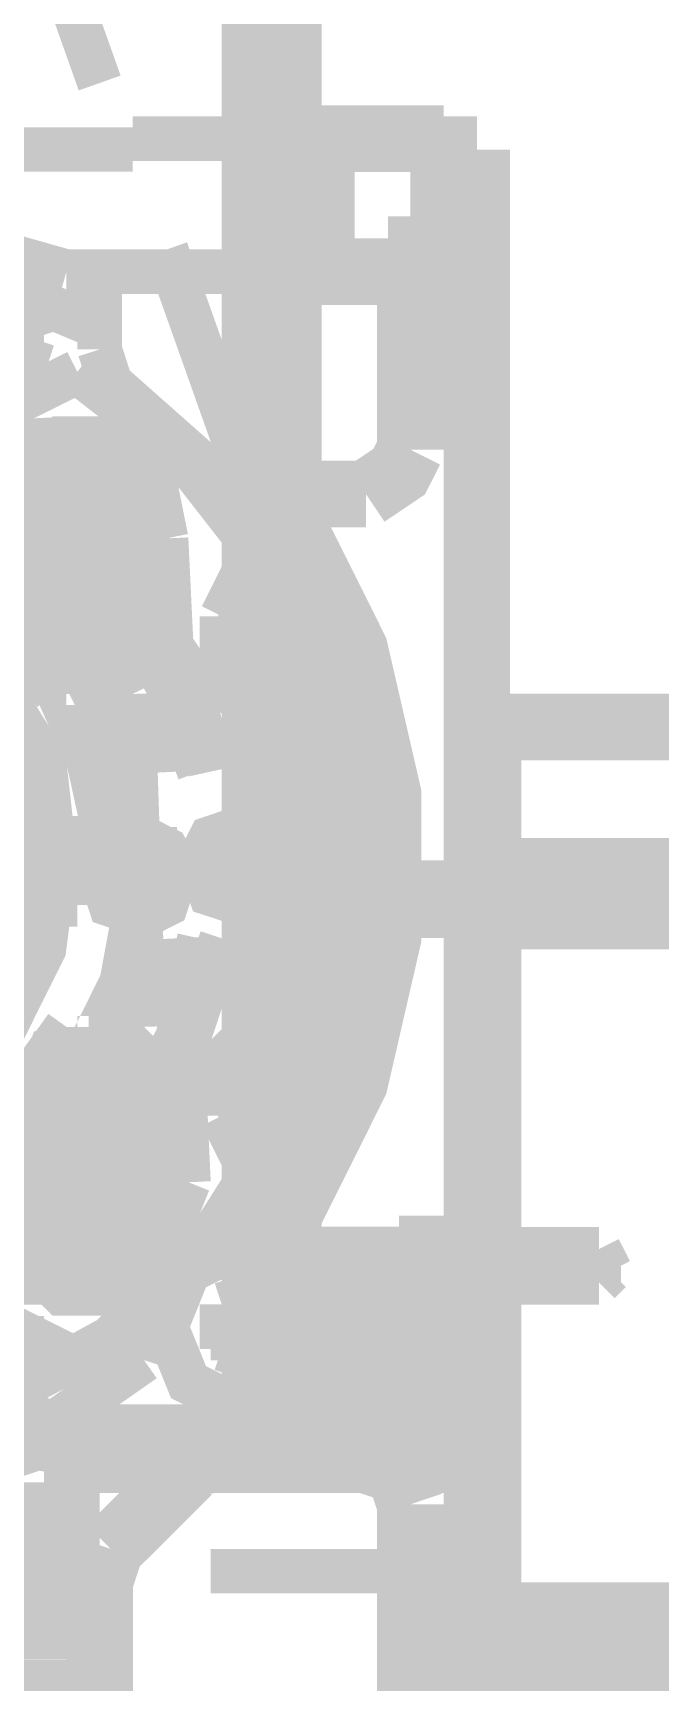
# Model space of a CAD drawing. Extents: x 0.1 to 11.6, y 0.3 to 16.2.
# Drawn here: x 8.3783 to 8.4725, y 7.5883 to 7.8359 of the extents above; entities that cross this region are included whole.
import ezdxf

# ---------------------------------------------------------------- set-up
doc = ezdxf.new("R2010")
doc.units = 0
doc.header["$MEASUREMENT"] = 0

msp = doc.modelspace()

# ---------------------------------------------------------------- linework, layer by layer
at = {"color": 0}
for points, const_width in [([(8.41168, 7.62332), (8.41168, 7.88835)], 0.01), ([(8.41667, 7.62332), (8.41667, 7.88835)], 0.01), ([(8.37001, 7.87999), (8.38835, 7.82835)], 0.00667), ([(8.41667, 7.81999), (8.43668, 7.81999)], 0.01), ([(8.43668, 7.81999), (8.44, 7.81999)], 0.01), ([(8.44, 7.81999), (8.44, 7.80003)], 0.01), ([(8.34999, 7.81836), (8.39333, 7.81836)], 0.00667), ([(8.39333, 7.81999), (8.39333, 7.81836)], 0.00667), ([(8.39333, 7.81999), (8.41667, 7.81999)], 0.00667), ([(8.41, 7.81999), (8.41, 7.80003)], 0.00667), ([(8.42333, 7.80003), (8.42333, 7.81999)], 0.00667), ([(8.44, 7.81836), (8.44499, 7.81836)], 0.01), ([(8.44499, 7.81836), (8.44499, 7.55501)], 0.01), ([(8.44336, 7.80333), (8.44336, 7.815)], 0.00667), ([(8.44499, 7.815), (8.44336, 7.815)], 0.00667), ([(8.38336, 7.80003), (8.36003, 7.80664), (8.34999, 7.80832)], 0.00667), ([(8.435, 7.80501), (8.435, 7.80832)], 0.00667), ([(8.435, 7.80832), (8.44336, 7.80832)], 0.00667), ([(8.38835, 7.79167), (8.36833, 7.80003), (8.34999, 7.80501)], 0.00667), ([(8.435, 7.80501), (8.44336, 7.80501)], 0.00667), ([(8.435, 7.80003), (8.435, 7.80501)], 0.00667), ([(8.39833, 7.80333), (8.41667, 7.75168)], 0.00667), ([(8.41667, 7.80003), (8.43668, 7.80003)], 0.01), ([(8.435, 7.79665), (8.43332, 7.80003), (8.43164, 7.80003)], 0.01), ([(8.43668, 7.80003), (8.44, 7.80003)], 0.01), ([(8.44336, 7.78999), (8.44336, 7.80333)], 0.00667), ([(8.38336, 7.80003), (8.41667, 7.80003)], 0.00667), ([(8.39165, 7.80003), (8.38835, 7.80003), (8.38835, 7.79665)], 0.00667), ([(8.435, 7.80003), (8.44336, 7.80003)], 0.00667), ([(8.435, 7.79833), (8.435, 7.80003)], 0.00667), ([(8.37831, 7.78999), (8.37668, 7.79497), (8.37332, 7.79833), (8.36833, 7.79833), (8.36333, 7.79497), (8.36165, 7.78999)], 0.00667), ([(8.38835, 7.79665), (8.38835, 7.79167)], 0.00667), ([(8.435, 7.77333), (8.435, 7.79665)], 0.01), ([(8.435, 7.79833), (8.44336, 7.79833)], 0.00667), ([(8.37668, 7.78999), (8.375, 7.79335), (8.37332, 7.79497)], 0.00667), ([(8.37332, 7.79497), (8.37668, 7.79335)], 0.00667), ([(8.37668, 7.78999), (8.37668, 7.79335)], 0.00667), ([(8.38835, 7.79167), (8.38835, 7.78836)], 0.00667), ([(8.36165, 7.78999), (8.36501, 7.785), (8.37001, 7.78168), (8.37668, 7.785), (8.37831, 7.78999)], 0.00667), ([(8.37332, 7.785), (8.375, 7.78836), (8.37668, 7.78999)], 0.00667), ([(8.37668, 7.78668), (8.37668, 7.78999)], 0.00667), ([(8.44336, 7.78999), (8.44499, 7.78999)], 0.00667), ([(8.37668, 7.78668), (8.37332, 7.785)], 0.00667), ([(8.38835, 7.78836), (8.38997, 7.78331)], 0.00667), ([(8.375, 7.78), (8.38499, 7.785)], 0.00667), ([(8.41168, 7.75836), (8.40001, 7.77333), (8.38499, 7.785)], 0.00667), ([(8.38997, 7.78331), (8.405, 7.77001)], 0.00667), ([(8.37999, 7.76665), (8.36333, 7.77669), (8.34831, 7.78)], 0.00667), ([(8.37831, 7.76497), (8.36333, 7.77333), (8.34831, 7.77669)], 0.00667), ([(8.35167, 7.77333), (8.38499, 7.77501)], 0.00667), ([(8.38499, 7.77501), (8.37999, 7.77333), (8.375, 7.77001)], 0.00667), ([(8.39333, 7.76665), (8.39165, 7.77001), (8.38835, 7.77333), (8.38336, 7.77333), (8.37999, 7.77001), (8.37831, 7.76665)], 0.01), ([(8.39833, 7.75999), (8.39665, 7.76833), (8.39165, 7.77333), (8.38499, 7.77501)], 0.00667), ([(8.42833, 7.76665), (8.43332, 7.77001), (8.435, 7.77333)], 0.01), ([(8.38499, 7.76833), (8.38167, 7.76833), (8.37831, 7.76497)], 0.01), ([(8.38667, 7.76833), (8.38499, 7.76665), (8.38336, 7.76497)], 0.01), ([(8.38499, 7.75331), (8.38997, 7.75499), (8.39333, 7.75999), (8.38997, 7.76665), (8.38499, 7.76833)], 0.01), ([(8.39165, 7.76497), (8.38835, 7.76665), (8.38499, 7.76497), (8.38499, 7.76335)], 0.01), ([(8.405, 7.77001), (8.41, 7.76665)], 0.00667), ([(8.37831, 7.75331), (8.37831, 7.76665)], 0.01), ([(8.38997, 7.75331), (8.37831, 7.76497)], 0.01), ([(8.39165, 7.75499), (8.37999, 7.76665)], 0.01), ([(8.38835, 7.76665), (8.38499, 7.76665), (8.38336, 7.76335)], 0.01), ([(8.38667, 7.76833), (8.38835, 7.76833)], 0.00667), ([(8.39165, 7.75667), (8.39501, 7.75999), (8.39501, 7.76497), (8.39165, 7.76665), (8.38835, 7.76833)], 0.00667), ([(8.39333, 7.76167), (8.39165, 7.76497), (8.38835, 7.76665)], 0.00667), ([(8.39333, 7.75331), (8.39333, 7.76665)], 0.01), ([(8.41, 7.76665), (8.41336, 7.76665)], 0.00667), ([(8.41336, 7.76665), (8.41667, 7.76335)], 0.00667), ([(8.41336, 7.76665), (8.41667, 7.76665)], 0.00667), ([(8.41667, 7.76665), (8.42833, 7.76665)], 0.01), ([(8.37831, 7.76497), (8.37668, 7.75999), (8.37831, 7.75499)], 0.00667), ([(8.38336, 7.76497), (8.38336, 7.75999), (8.38667, 7.75667), (8.38997, 7.75667)], 0.00667), ([(8.39333, 7.76167), (8.39165, 7.76497)], 0.00667), ([(8.41667, 7.65831), (8.42665, 7.67833), (8.43164, 7.69997), (8.43164, 7.72168), (8.42665, 7.74333), (8.41667, 7.76335)], 0.01), ([(8.38336, 7.76167), (8.38336, 7.76335)], 0.00667), ([(8.38336, 7.76335), (8.38499, 7.76335)], 0.00667), ([(8.38336, 7.76167), (8.38499, 7.76335)], 0.00667), ([(8.38336, 7.76167), (8.38499, 7.75836), (8.38667, 7.75667), (8.38997, 7.75667)], 0.00667), ([(8.38336, 7.76167), (8.38499, 7.75999), (8.38667, 7.75836), (8.38997, 7.75836)], 0.00667), ([(8.38997, 7.75836), (8.39165, 7.75999), (8.39333, 7.76167)], 0.01), ([(8.38997, 7.75667), (8.39333, 7.75999)], 0.01), ([(8.39333, 7.75999), (8.39333, 7.76167)], 0.00667), ([(8.39333, 7.76167), (8.39501, 7.76167)], 0.00667), ([(8.39501, 7.75), (8.39833, 7.75499), (8.39833, 7.75999)], 0.00667), ([(8.39833, 7.75999), (8.40001, 7.72499)], 0.00667), ([(8.38167, 7.73665), (8.37332, 7.74832), (8.36165, 7.75667)], 0.00667), ([(8.38997, 7.71164), (8.38667, 7.72667), (8.37999, 7.74164), (8.36833, 7.75331), (8.36333, 7.75667)], 0.00667), ([(8.38336, 7.74164), (8.375, 7.75), (8.36664, 7.75836)], 0.00667), ([(8.38167, 7.74164), (8.375, 7.75), (8.36664, 7.75667)], 0.00667), ([(8.37831, 7.75499), (8.38167, 7.75331), (8.38499, 7.75331)], 0.01), ([(8.38997, 7.75667), (8.39165, 7.75667)], 0.01), ([(8.41168, 7.75836), (8.40668, 7.74832)], 0.00667), ([(8.37831, 7.75331), (8.38167, 7.74832), (8.38667, 7.74501), (8.39165, 7.74832), (8.39333, 7.75331)], 0.01), ([(8.405, 7.72499), (8.40169, 7.74001), (8.39165, 7.75499)], 0.00667), ([(8.38167, 7.71164), (8.37999, 7.72667), (8.37169, 7.74001), (8.35835, 7.75), (8.34831, 7.75331)], 0.00667), ([(8.37999, 7.71164), (8.37668, 7.72835), (8.36664, 7.74164), (8.35335, 7.75), (8.34831, 7.75168)], 0.00667), ([(8.40332, 7.72499), (8.39833, 7.73833), (8.38997, 7.75331)], 0.00667), ([(8.41667, 7.75168), (8.41, 7.75), (8.40831, 7.74333)], 0.00667), ([(8.42503, 7.74333), (8.42333, 7.74832), (8.41997, 7.75168), (8.41667, 7.75168)], 0.01), ([(8.41667, 7.75168), (8.41997, 7.74001)], 0.01), ([(8.41997, 7.74832), (8.41667, 7.75)], 0.01), ([(8.41667, 7.75), (8.41997, 7.74832)], 0.01), ([(8.41667, 7.75), (8.41835, 7.75)], 0.01), ([(8.37831, 7.71164), (8.375, 7.72667), (8.36664, 7.74001), (8.35167, 7.75), (8.34831, 7.75)], 0.00667), ([(8.37831, 7.71164), (8.375, 7.72667), (8.36501, 7.74001), (8.35167, 7.74832), (8.34831, 7.75)], 0.00667), ([(8.37999, 7.71164), (8.375, 7.72835), (8.36664, 7.74164), (8.35335, 7.75), (8.34831, 7.75)], 0.00667), ([(8.39501, 7.75), (8.38336, 7.73833)], 0.00667), ([(8.41667, 7.75), (8.41336, 7.74832)], 0.00667), ([(8.41336, 7.74832), (8.41667, 7.75)], 0.00667), ([(8.42165, 7.74333), (8.42165, 7.74669), (8.41997, 7.74832)], 0.01), ([(8.41997, 7.74832), (8.42165, 7.74669)], 0.01), ([(8.37668, 7.70665), (8.37668, 7.72), (8.37169, 7.72999), (8.36333, 7.74001), (8.35335, 7.74669)], 0.00667), ([(8.37668, 7.71332), (8.37332, 7.72667), (8.36501, 7.73833), (8.35335, 7.74669)], 0.00667), ([(8.38167, 7.71164), (8.37831, 7.72499), (8.37332, 7.73665), (8.36333, 7.74669), (8.35835, 7.74832)], 0.00667), ([(8.39501, 7.71164), (8.39165, 7.72835), (8.38336, 7.74501), (8.38167, 7.74669)], 0.00667), ([(8.40668, 7.74832), (8.40668, 7.74333), (8.40831, 7.73665), (8.41336, 7.73335)], 0.00667), ([(8.41336, 7.74832), (8.41168, 7.74669), (8.41168, 7.74333)], 0.00667), ([(8.41168, 7.74669), (8.41336, 7.74832)], 0.00667), ([(8.42165, 7.74333), (8.42165, 7.74669), (8.41835, 7.74832), (8.41499, 7.74832), (8.41168, 7.74669), (8.41168, 7.74333)], 0.00667), ([(8.41168, 7.74669), (8.41168, 7.74001)], 0.00667), ([(8.42165, 7.74333), (8.42165, 7.74669)], 0.01), ([(8.41997, 7.74001), (8.42165, 7.74164), (8.42165, 7.74333)], 0.01), ([(8.42165, 7.74001), (8.42165, 7.74333)], 0.01), ([(8.42165, 7.73665), (8.42333, 7.74001), (8.42503, 7.74333)], 0.01), ([(8.38167, 7.74164), (8.38336, 7.74164)], 0.00667), ([(8.38336, 7.74164), (8.38835, 7.74164)], 0.00667), ([(8.39333, 7.73665), (8.39165, 7.74001), (8.38835, 7.74164)], 0.00667), ([(8.40831, 7.74333), (8.41, 7.73833), (8.41499, 7.73503), (8.42165, 7.73665)], 0.00667), ([(8.41168, 7.74333), (8.41168, 7.74164), (8.41336, 7.73833)], 0.00667), ([(8.41168, 7.74333), (8.41168, 7.74001), (8.41499, 7.73833), (8.41835, 7.73833), (8.42165, 7.74001), (8.42165, 7.74333)], 0.00667), ([(8.41667, 7.67333), (8.42333, 7.69499), (8.42503, 7.71832), (8.41997, 7.74001)], 0.01), ([(8.42165, 7.74001), (8.41997, 7.74001)], 0.01), ([(8.39165, 7.69336), (8.39501, 7.71164), (8.39165, 7.72835), (8.38667, 7.74001)], 0.00667), ([(8.41336, 7.73833), (8.41168, 7.74001)], 0.00667), ([(8.41997, 7.74001), (8.42165, 7.74001)], 0.00667), ([(8.41997, 7.74001), (8.41997, 7.73833)], 0.00667), ([(8.41997, 7.74001), (8.41997, 7.73833)], 0.00667), ([(8.38336, 7.73833), (8.38167, 7.73833), (8.38167, 7.73665)], 0.00667), ([(8.39333, 7.73665), (8.39501, 7.68668)], 0.00667), ([(8.41336, 7.73833), (8.41667, 7.73833), (8.41997, 7.73833)], 0.00667), ([(8.41667, 7.73665), (8.41336, 7.73833)], 0.00667), ([(8.41997, 7.73833), (8.41667, 7.73665)], 0.00667), ([(8.44667, 7.73335), (8.44499, 7.73335)], 0.01), ([(8.44667, 7.71001), (8.44667, 7.73335)], 0.01), ([(8.41336, 7.73335), (8.42333, 7.72999)], 0.00667), ([(8.50168, 7.73167), (8.44667, 7.73167)], 0.01), ([(8.375, 7.71832), (8.37668, 7.71832), (8.37668, 7.71669)], 0.00667), ([(8.38167, 7.71669), (8.37332, 7.71669)], 0.00667), ([(8.375, 7.715), (8.37668, 7.715), (8.37668, 7.71332), (8.37668, 7.71164), (8.37668, 7.71001), (8.37668, 7.70833)], 0.00667), ([(8.37668, 7.71669), (8.37668, 7.71164)], 0.00667), ([(8.37668, 7.71332), (8.37668, 7.71669)], 0.00667), ([(8.37668, 7.71332), (8.37668, 7.715)], 0.00667), ([(8.38667, 7.715), (8.37668, 7.715)], 0.00667), ([(8.38167, 7.71332), (8.38167, 7.715)], 0.00667), ([(8.38167, 7.715), (8.38336, 7.715)], 0.00667), ([(8.38336, 7.715), (8.38167, 7.71332)], 0.00667), ([(8.38336, 7.715), (8.38667, 7.715)], 0.00667), ([(8.38336, 7.715), (8.38499, 7.715)], 0.00667), ([(8.38336, 7.715), (8.38336, 7.71332)], 0.00667), ([(8.38667, 7.71332), (8.38667, 7.715)], 0.00667), ([(8.38667, 7.71332), (8.38667, 7.715)], 0.00667), ([(8.38667, 7.715), (8.38835, 7.715)], 0.00667), ([(8.38835, 7.715), (8.38667, 7.715)], 0.00667), ([(8.38667, 7.715), (8.38667, 7.71332), (8.38835, 7.71332)], 0.00667), ([(8.38667, 7.715), (8.38835, 7.715)], 0.00667), ([(8.38667, 7.715), (8.38667, 7.71332)], 0.00667), ([(8.38667, 7.71164), (8.38667, 7.71332), (8.38667, 7.715), (8.38667, 7.71332)], 0.00667), ([(8.38667, 7.715), (8.38835, 7.715)], 0.00667), ([(8.38835, 7.71332), (8.38835, 7.715)], 0.00667), ([(8.38835, 7.715), (8.38997, 7.715)], 0.00667), ([(8.38835, 7.715), (8.38997, 7.715)], 0.00667), ([(8.38835, 7.715), (8.38835, 7.71332)], 0.00667), ([(8.38997, 7.71332), (8.38997, 7.715), (8.38835, 7.715)], 0.00667), ([(8.38997, 7.715), (8.39165, 7.715)], 0.00667), ([(8.38997, 7.715), (8.39165, 7.715)], 0.00667), ([(8.38997, 7.715), (8.38997, 7.71332)], 0.00667), ([(8.39165, 7.715), (8.38997, 7.715), (8.38997, 7.71332)], 0.00667), ([(8.38997, 7.715), (8.39165, 7.715)], 0.00667), ([(8.38997, 7.715), (8.39165, 7.715)], 0.00667), ([(8.39165, 7.71332), (8.39165, 7.715)], 0.00667), ([(8.39165, 7.715), (8.39333, 7.715)], 0.00667), ([(8.39165, 7.715), (8.39333, 7.715)], 0.00667), ([(8.39165, 7.71332), (8.39165, 7.715)], 0.00667), ([(8.39165, 7.715), (8.39333, 7.715)], 0.00667), ([(8.39165, 7.715), (8.39333, 7.715)], 0.00667), ([(8.39165, 7.715), (8.39333, 7.715)], 0.00667), ([(8.39333, 7.715), (8.39501, 7.715)], 0.00667), ([(8.39333, 7.715), (8.39501, 7.715)], 0.00667), ([(8.39333, 7.715), (8.39501, 7.715)], 0.00667), ([(8.39333, 7.715), (8.39333, 7.71332)], 0.00667), ([(8.39333, 7.715), (8.39333, 7.71332)], 0.00667), ([(8.39501, 7.71332), (8.39333, 7.715)], 0.00667), ([(8.35499, 7.67503), (8.36664, 7.685), (8.375, 7.69835), (8.37668, 7.71332)], 0.00667), ([(8.37668, 7.71332), (8.37831, 7.71332)], 0.00667), ([(8.37668, 7.71164), (8.37668, 7.71332)], 0.00667), ([(8.38167, 7.71164), (8.38167, 7.71332)], 0.00667), ([(8.38167, 7.71332), (8.38336, 7.71332)], 0.00667), ([(8.38167, 7.71332), (8.38167, 7.71164), (8.38167, 7.71001)], 0.00667), ([(8.38167, 7.71332), (8.38167, 7.71164), (8.38167, 7.71001)], 0.00667), ([(8.38167, 7.71332), (8.38336, 7.71332)], 0.00667), ([(8.38167, 7.71332), (8.38167, 7.71164), (8.38167, 7.71001)], 0.00667), ([(8.38167, 7.71001), (8.38167, 7.71164), (8.38167, 7.71332)], 0.00667), ([(8.38167, 7.71001), (8.38336, 7.71164), (8.38167, 7.71332)], 0.00667), ([(8.38167, 7.71001), (8.38167, 7.71164), (8.38167, 7.71332)], 0.00667), ([(8.38336, 7.71332), (8.38167, 7.71332), (8.38167, 7.71164)], 0.00667), ([(8.38336, 7.71332), (8.39501, 7.71332)], 0.00667), ([(8.38336, 7.71332), (8.38499, 7.71332)], 0.00667), ([(8.38336, 7.71332), (8.38336, 7.71164)], 0.00667), ([(8.38667, 7.71001), (8.38667, 7.71164), (8.38667, 7.71332)], 0.00667), ([(8.38835, 7.71332), (8.38667, 7.71332)], 0.00667), ([(8.38667, 7.71164), (8.38667, 7.71332)], 0.00667), ([(8.38667, 7.71332), (8.38835, 7.71332)], 0.00667), ([(8.38667, 7.71332), (8.38835, 7.71332)], 0.00667), ([(8.38667, 7.71332), (8.38667, 7.71164)], 0.00667), ([(8.38835, 7.71001), (8.38667, 7.71001), (8.38667, 7.71164), (8.38667, 7.71332), (8.38835, 7.71332)], 0.00667), ([(8.38667, 7.71332), (8.38667, 7.71164)], 0.00667), ([(8.38835, 7.71001), (8.38835, 7.71164), (8.38835, 7.71332)], 0.00667), ([(8.38835, 7.71164), (8.38835, 7.71332)], 0.00667), ([(8.38997, 7.71332), (8.38835, 7.71332)], 0.00667), ([(8.38997, 7.71332), (8.38997, 7.71164), (8.38997, 7.71001)], 0.00667), ([(8.38997, 7.71332), (8.38997, 7.71164)], 0.00667), ([(8.38997, 7.71001), (8.39165, 7.71164), (8.38997, 7.71332)], 0.00667), ([(8.38997, 7.71001), (8.38997, 7.71164), (8.38997, 7.71332)], 0.00667), ([(8.39165, 7.71164), (8.39165, 7.71332)], 0.00667), ([(8.39165, 7.71164), (8.39165, 7.71332)], 0.00667), ([(8.39165, 7.71332), (8.39333, 7.71332)], 0.00667), ([(8.39501, 7.71164), (8.39665, 7.71164), (8.39501, 7.71332)], 0.00667), ([(8.39333, 7.71332), (8.39333, 7.71164)], 0.00667), ([(8.39333, 7.71332), (8.39333, 7.71164)], 0.00667), ([(8.39501, 7.71332), (8.39501, 7.71164), (8.39501, 7.71001)], 0.00667), ([(8.39501, 7.71332), (8.39501, 7.71164), (8.39501, 7.71001)], 0.00667), ([(8.39501, 7.71332), (8.39501, 7.71164)], 0.00667), ([(8.39501, 7.71001), (8.39665, 7.71164), (8.39501, 7.71332)], 0.00667), ([(8.39501, 7.71332), (8.39501, 7.71164), (8.39501, 7.71001)], 0.00667), ([(8.39501, 7.71332), (8.39501, 7.71164)], 0.00667), ([(8.39501, 7.71164), (8.39501, 7.71332)], 0.00667), ([(8.39501, 7.71164), (8.39501, 7.71332)], 0.00667), ([(8.39501, 7.71332), (8.39501, 7.71164)], 0.00667), ([(8.39501, 7.71332), (8.39665, 7.71332)], 0.00667), ([(8.39501, 7.71001), (8.39665, 7.71164), (8.39501, 7.71332)], 0.00667), ([(8.39501, 7.71001), (8.39501, 7.71164), (8.39501, 7.71332)], 0.00667), ([(8.39665, 7.71164), (8.39665, 7.71332), (8.39501, 7.71332)], 0.00667), ([(8.39501, 7.71332), (8.39501, 7.71164)], 0.00667), ([(8.39501, 7.71332), (8.39665, 7.71332)], 0.00667), ([(8.39501, 7.71332), (8.39665, 7.71332)], 0.00667), ([(8.34999, 7.67165), (8.35335, 7.67333), (8.36664, 7.68164), (8.375, 7.69667), (8.37831, 7.71164)], 0.00667), ([(8.34999, 7.67333), (8.35335, 7.67333), (8.36664, 7.68332), (8.375, 7.69667), (8.37831, 7.71164)], 0.00667), ([(8.36333, 7.67503), (8.37332, 7.685), (8.37999, 7.69835), (8.38167, 7.71164)], 0.00667), ([(8.37169, 7.71164), (8.37668, 7.71164)], 0.00667), ([(8.37169, 7.71164), (8.37668, 7.71164)], 0.00667), ([(8.37668, 7.71164), (8.37668, 7.71001), (8.37668, 7.70665), (8.37668, 7.70503), (8.375, 7.70335)], 0.00667), ([(8.375, 7.70503), (8.37668, 7.71001)], 0.00667), ([(8.37668, 7.71164), (8.37831, 7.71164)], 0.00667), ([(8.37668, 7.71164), (8.37831, 7.71164)], 0.00667), ([(8.37668, 7.70833), (8.37668, 7.71001)], 0.00667), ([(8.37668, 7.71001), (8.37831, 7.71001)], 0.00667), ([(8.37831, 7.70833), (8.37999, 7.71164)], 0.00667), ([(8.37999, 7.70833), (8.37999, 7.71164)], 0.00667), ([(8.38167, 7.71001), (8.38167, 7.70833), (8.38167, 7.70665), (8.38167, 7.70503), (8.37999, 7.70503), (8.37999, 7.70335)], 0.00667), ([(8.38167, 7.67503), (8.38336, 7.67665), (8.39165, 7.69336), (8.39501, 7.71164)], 0.00667), ([(8.38167, 7.71001), (8.38167, 7.71164)], 0.00667), ([(8.38167, 7.71164), (8.38336, 7.71164)], 0.00667), ([(8.38167, 7.71164), (8.38167, 7.71001), (8.38336, 7.71001)], 0.00667), ([(8.38336, 7.71001), (8.38167, 7.71001)], 0.00667), ([(8.38167, 7.71001), (8.38336, 7.71001)], 0.00667), ([(8.38167, 7.71001), (8.38336, 7.71001)], 0.00667), ([(8.38167, 7.71001), (8.38336, 7.70833)], 0.00667), ([(8.38336, 7.71164), (8.38499, 7.71164)], 0.00667), ([(8.38336, 7.71164), (8.38336, 7.71001)], 0.00667), ([(8.38336, 7.70833), (8.38336, 7.71001)], 0.00667), ([(8.38336, 7.71001), (8.39501, 7.71001)], 0.00667), ([(8.38336, 7.71001), (8.38499, 7.71001)], 0.00667), ([(8.38336, 7.71001), (8.38499, 7.71001)], 0.00667), ([(8.38336, 7.71001), (8.38336, 7.70833)], 0.00667), ([(8.38667, 7.71001), (8.38667, 7.71164)], 0.00667), ([(8.38667, 7.71164), (8.38835, 7.71164)], 0.00667), ([(8.38667, 7.71164), (8.38835, 7.71164)], 0.00667), ([(8.38667, 7.71164), (8.38667, 7.71001)], 0.00667), ([(8.38667, 7.71001), (8.38667, 7.71164)], 0.00667), ([(8.38667, 7.71164), (8.38667, 7.71001), (8.38667, 7.70833), (8.38667, 7.71001)], 0.00667), ([(8.38835, 7.71001), (8.38667, 7.71001)], 0.00667), ([(8.38667, 7.70833), (8.38667, 7.71001)], 0.00667), ([(8.38667, 7.70833), (8.38667, 7.71001)], 0.00667), ([(8.38667, 7.71001), (8.38835, 7.71001)], 0.00667), ([(8.38835, 7.71001), (8.38667, 7.71001), (8.38667, 7.70833)], 0.00667), ([(8.38667, 7.71001), (8.38835, 7.71001)], 0.00667), ([(8.38667, 7.71001), (8.38667, 7.70833)], 0.00667), ([(8.38835, 7.71001), (8.38835, 7.71164)], 0.00667), ([(8.38835, 7.71164), (8.38997, 7.71164)], 0.00667), ([(8.38835, 7.70833), (8.38835, 7.71001)], 0.00667), ([(8.38835, 7.71001), (8.38997, 7.71001)], 0.00667), ([(8.38835, 7.71001), (8.38835, 7.70833)], 0.00667), ([(8.38835, 7.70833), (8.38997, 7.70833), (8.38997, 7.71001)], 0.00667), ([(8.38997, 7.71001), (8.38835, 7.71001)], 0.00667), ([(8.38997, 7.71164), (8.39165, 7.71164)], 0.00667), ([(8.38997, 7.71164), (8.38997, 7.71001)], 0.00667), ([(8.38997, 7.71001), (8.39165, 7.71001)], 0.00667), ([(8.38997, 7.71001), (8.38997, 7.70833)], 0.00667), ([(8.38997, 7.71001), (8.39165, 7.71001), (8.39165, 7.70833)], 0.00667), ([(8.38997, 7.70833), (8.38997, 7.71001)], 0.00667), ([(8.39165, 7.71001), (8.39165, 7.71164)], 0.00667), ([(8.39165, 7.71164), (8.39333, 7.71164)], 0.00667), ([(8.39165, 7.71001), (8.39165, 7.71164)], 0.00667), ([(8.39165, 7.71164), (8.39333, 7.71164)], 0.00667), ([(8.39333, 7.71001), (8.39165, 7.71001)], 0.00667), ([(8.39165, 7.71001), (8.39333, 7.71001)], 0.00667), ([(8.39165, 7.70833), (8.39165, 7.71001)], 0.00667), ([(8.39165, 7.71001), (8.39333, 7.71001)], 0.00667), ([(8.39165, 7.71001), (8.39333, 7.71001)], 0.00667), ([(8.39333, 7.71001), (8.39165, 7.70833)], 0.00667), ([(8.39333, 7.71164), (8.39501, 7.71164)], 0.00667), ([(8.39333, 7.71164), (8.39333, 7.71001)], 0.00667), ([(8.39333, 7.71164), (8.39501, 7.71164)], 0.00667), ([(8.39333, 7.71164), (8.39333, 7.71001)], 0.00667), ([(8.39333, 7.70833), (8.39333, 7.71001)], 0.00667), ([(8.39333, 7.71001), (8.39501, 7.71001)], 0.00667), ([(8.39333, 7.71001), (8.39501, 7.71001)], 0.00667), ([(8.39333, 7.71001), (8.39333, 7.70833)], 0.00667), ([(8.39333, 7.71001), (8.39501, 7.71001)], 0.00667), ([(8.39333, 7.71001), (8.39501, 7.71001)], 0.00667), ([(8.39333, 7.70833), (8.39501, 7.71001)], 0.00667), ([(8.39501, 7.71164), (8.39665, 7.71164)], 0.00667), ([(8.39501, 7.71164), (8.39665, 7.71164)], 0.00667), ([(8.39501, 7.71164), (8.39665, 7.71164)], 0.00667), ([(8.39501, 7.71164), (8.39665, 7.71164)], 0.00667), ([(8.39501, 7.71164), (8.39665, 7.71164)], 0.00667), ([(8.39501, 7.71164), (8.39665, 7.71164)], 0.00667), ([(8.39501, 7.71164), (8.39665, 7.71164)], 0.00667), ([(8.39501, 7.71001), (8.39501, 7.71164)], 0.00667), ([(8.39501, 7.71001), (8.39665, 7.71001)], 0.00667), ([(8.44667, 7.71001), (8.44499, 7.71001)], 0.01), ([(8.50168, 7.71001), (8.44667, 7.71001)], 0.01), ([(8.44667, 7.59169), (8.44667, 7.71001)], 0.01), ([(8.44667, 7.71001), (8.50331, 7.71001)], 0.00667), ([(8.37668, 7.70833), (8.38667, 7.70833)], 0.00667), ([(8.37831, 7.70503), (8.37831, 7.70833)], 0.00667), ([(8.37999, 7.70503), (8.37999, 7.70833)], 0.00667), ([(8.38336, 7.70833), (8.38667, 7.70833)], 0.00667), ([(8.38667, 7.70833), (8.38835, 7.70833)], 0.00667), ([(8.38835, 7.70833), (8.38667, 7.70833)], 0.00667), ([(8.38667, 7.70833), (8.38835, 7.70833)], 0.00667), ([(8.38667, 7.70833), (8.38835, 7.70833)], 0.00667), ([(8.38997, 7.70833), (8.38835, 7.70833)], 0.00667), ([(8.38997, 7.70833), (8.39165, 7.70833)], 0.00667), ([(8.38997, 7.70833), (8.39165, 7.70833)], 0.00667), ([(8.39165, 7.70833), (8.39333, 7.70833)], 0.00667), ([(8.43001, 7.70833), (8.43001, 7.70503)], 0.00667), ([(8.44667, 7.70833), (8.43001, 7.70833)], 0.00667), ([(8.44667, 7.70833), (8.44667, 7.70503)], 0.00667), ([(8.44667, 7.70833), (8.44835, 7.70833)], 0.00667), ([(8.35499, 7.67503), (8.36501, 7.68332), (8.37332, 7.69499), (8.37668, 7.70665)], 0.00667), ([(8.37831, 7.69997), (8.37999, 7.70503)], 0.00667), ([(8.37831, 7.70167), (8.37831, 7.70503)], 0.00667), ([(8.43001, 7.70503), (8.43001, 7.70335)], 0.00667), ([(8.44667, 7.70503), (8.44667, 7.70335)], 0.00667), ([(8.37169, 7.70335), (8.37999, 7.70335)], 0.00667), ([(8.43001, 7.70335), (8.44667, 7.70335)], 0.00667), ([(8.44667, 7.70335), (8.44667, 7.70167)], 0.00667), ([(8.37668, 7.69667), (8.37831, 7.70167)], 0.00667), ([(8.37831, 7.69667), (8.37831, 7.69997)], 0.00667), ([(8.39165, 7.66997), (8.40001, 7.685), (8.40332, 7.69997)], 0.00667), ([(8.39333, 7.66835), (8.40169, 7.685), (8.40668, 7.69997)], 0.00667), ([(8.40001, 7.69997), (8.40169, 7.66336)], 0.00667), ([(8.44667, 7.70167), (8.50331, 7.70167)], 0.00667), ([(8.375, 7.69336), (8.37668, 7.69667)], 0.00667), ([(8.37668, 7.69336), (8.37831, 7.69667)], 0.00667), ([(8.44667, 7.67833), (8.44667, 7.69499)], 0.00667), ([(8.44667, 7.69499), (8.44835, 7.69499)], 0.00667), ([(8.44667, 7.69499), (8.44835, 7.69499)], 0.00667), ([(8.375, 7.69), (8.37668, 7.69336)], 0.00667), ([(8.42333, 7.69168), (8.41336, 7.68832)], 0.00667), ([(8.41336, 7.68832), (8.40668, 7.68164), (8.40668, 7.67333)], 0.00667), ([(8.33664, 7.65831), (8.35335, 7.66168), (8.36833, 7.66835), (8.37999, 7.68001), (8.38167, 7.685)], 0.00667), ([(8.36333, 7.66667), (8.375, 7.67503), (8.38336, 7.68668)], 0.00667), ([(8.38336, 7.68668), (8.38336, 7.685), (8.38499, 7.685)], 0.00667), ([(8.38499, 7.685), (8.39665, 7.67333)], 0.00667), ([(8.38997, 7.68164), (8.39165, 7.68332), (8.39333, 7.685), (8.39501, 7.68668)], 0.00667), ([(8.42165, 7.685), (8.41499, 7.68668), (8.41, 7.68332), (8.40831, 7.67833)], 0.00667), ([(8.41336, 7.68332), (8.41667, 7.685)], 0.00667), ([(8.41667, 7.685), (8.41997, 7.68332)], 0.00667), ([(8.42165, 7.67833), (8.42165, 7.68001), (8.41997, 7.68332)], 0.01), ([(8.41997, 7.68332), (8.42165, 7.68164)], 0.01), ([(8.42503, 7.67833), (8.42333, 7.68164), (8.42165, 7.685)], 0.01), ([(8.41336, 7.68332), (8.41168, 7.68164), (8.41168, 7.67833)], 0.00667), ([(8.41168, 7.68164), (8.41336, 7.68332)], 0.00667), ([(8.42165, 7.67833), (8.42165, 7.68164), (8.41835, 7.68332), (8.41499, 7.68332), (8.41168, 7.68164), (8.41168, 7.67833)], 0.00667), ([(8.41997, 7.68332), (8.41667, 7.68332), (8.41336, 7.68332)], 0.00667), ([(8.41997, 7.68332), (8.42165, 7.68332)], 0.00667), ([(8.41997, 7.68332), (8.42165, 7.68332)], 0.00667), ([(8.41997, 7.68332), (8.42165, 7.68332)], 0.00667), ([(8.42165, 7.67833), (8.42165, 7.68164)], 0.01), ([(8.36833, 7.66499), (8.37668, 7.67333), (8.38336, 7.68164)], 0.00667), ([(8.36833, 7.66667), (8.375, 7.67333), (8.38167, 7.68164)], 0.00667), ([(8.38336, 7.68164), (8.38167, 7.68164)], 0.00667), ([(8.38997, 7.68164), (8.38336, 7.68164)], 0.00667), ([(8.41168, 7.68164), (8.41168, 7.67503)], 0.00667), ([(8.41667, 7.66997), (8.41997, 7.66997), (8.42333, 7.67333), (8.42503, 7.67833)], 0.01), ([(8.41997, 7.67333), (8.42165, 7.67503), (8.42165, 7.67833)], 0.01), ([(8.42165, 7.67503), (8.42165, 7.67833)], 0.01), ([(8.39333, 7.66997), (8.39165, 7.67503), (8.38667, 7.67665), (8.38167, 7.67503), (8.37831, 7.66997)], 0.01), ([(8.40831, 7.67833), (8.41, 7.67165), (8.41667, 7.66997)], 0.00667), ([(8.41168, 7.67833), (8.41168, 7.67503), (8.41336, 7.67333)], 0.00667), ([(8.41168, 7.67833), (8.41168, 7.67503), (8.41499, 7.67333), (8.41835, 7.67333), (8.42165, 7.67503), (8.42165, 7.67833)], 0.00667), ([(8.44667, 7.66), (8.44667, 7.67833)], 0.00667), ([(8.41336, 7.67333), (8.41168, 7.67503)], 0.00667), ([(8.41667, 7.67165), (8.41997, 7.67333)], 0.01), ([(8.41997, 7.67333), (8.41667, 7.67165)], 0.01), ([(8.42165, 7.67503), (8.41997, 7.67333)], 0.01), ([(8.33664, 7.65332), (8.35499, 7.65668), (8.37169, 7.66336), (8.37999, 7.67333)], 0.00667), ([(8.37169, 7.62999), (8.38997, 7.63997), (8.405, 7.655), (8.41667, 7.67333)], 0.00667), ([(8.38667, 7.67165), (8.38167, 7.66835), (8.37831, 7.66336), (8.38167, 7.65831), (8.38667, 7.655)], 0.01), ([(8.39333, 7.66835), (8.38997, 7.66997), (8.38667, 7.67165)], 0.01), ([(8.40169, 7.66336), (8.40001, 7.66835), (8.39665, 7.67333)], 0.00667), ([(8.40668, 7.67333), (8.41168, 7.66336)], 0.00667), ([(8.41336, 7.67333), (8.41667, 7.67165)], 0.00667), ([(8.41667, 7.67165), (8.41336, 7.67333)], 0.00667), ([(8.41667, 7.67165), (8.41835, 7.67165)], 0.01), ([(8.37831, 7.655), (8.37831, 7.66997)], 0.01), ([(8.37999, 7.65831), (8.39165, 7.66997)], 0.01), ([(8.38167, 7.65668), (8.39333, 7.66835)], 0.01), ([(8.39333, 7.655), (8.39333, 7.66997)], 0.01), ([(8.39333, 7.65831), (8.39501, 7.66336), (8.39333, 7.66835)], 0.00667), ([(8.37668, 7.65332), (8.36501, 7.66499)], 0.00667), ([(8.38835, 7.66667), (8.38499, 7.66499), (8.38336, 7.66168), (8.38336, 7.65831)], 0.00667), ([(8.38997, 7.66499), (8.38667, 7.66499), (8.38499, 7.66336), (8.38336, 7.66)], 0.00667), ([(8.39333, 7.66168), (8.38997, 7.66499)], 0.01), ([(8.39333, 7.66336), (8.38997, 7.66499)], 0.01), ([(8.39333, 7.66), (8.39165, 7.66336), (8.38997, 7.66336)], 0.01), ([(8.38835, 7.66667), (8.38997, 7.66499)], 0.00667), ([(8.38997, 7.66499), (8.39165, 7.66499)], 0.00667), ([(8.38997, 7.66336), (8.38667, 7.66336), (8.38499, 7.66168), (8.38336, 7.66)], 0.00667), ([(8.38336, 7.65668), (8.38667, 7.65332), (8.38997, 7.65332), (8.39333, 7.65668), (8.39501, 7.66), (8.39333, 7.66336)], 0.00667), ([(8.38997, 7.65001), (8.39833, 7.655), (8.40169, 7.66336)], 0.00667), ([(8.38336, 7.65831), (8.38499, 7.655)], 0.01), ([(8.38336, 7.65831), (8.38336, 7.65668)], 0.01), ([(8.38499, 7.65831), (8.38499, 7.65668), (8.38835, 7.655)], 0.01), ([(8.38336, 7.65831), (8.38336, 7.66)], 0.00667), ([(8.38499, 7.65831), (8.38336, 7.66)], 0.00667), ([(8.38499, 7.655), (8.38997, 7.655), (8.39165, 7.65668), (8.39333, 7.66)], 0.00667), ([(8.38667, 7.655), (8.38997, 7.65668), (8.39333, 7.65831)], 0.01), ([(8.39165, 7.65668), (8.39333, 7.66)], 0.01), ([(8.39333, 7.66), (8.39333, 7.66168)], 0.00667), ([(8.44667, 7.66), (8.44667, 7.66168)], 0.00667), ([(8.44667, 7.66), (8.44835, 7.66)], 0.00667), ([(8.36333, 7.64833), (8.37999, 7.65831)], 0.00667), ([(8.38336, 7.65831), (8.38499, 7.65831)], 0.00667), ([(8.41499, 7.65831), (8.405, 7.655), (8.39833, 7.64665), (8.39501, 7.63667)], 0.00667), ([(8.41667, 7.65831), (8.41499, 7.65831)], 0.00667), ([(8.44667, 7.62332), (8.44667, 7.65831)], 0.00667), ([(8.44667, 7.65831), (8.44835, 7.65831)], 0.00667), ([(8.44667, 7.65831), (8.44835, 7.65831)], 0.00667), ([(8.36333, 7.64665), (8.38167, 7.65668)], 0.00667), ([(8.37831, 7.655), (8.37999, 7.65169), (8.38336, 7.64833), (8.38835, 7.64833), (8.39165, 7.65169), (8.39333, 7.655)], 0.01), ([(8.42333, 7.64165), (8.42165, 7.64833), (8.41667, 7.65332)], 0.01), ([(8.43332, 7.655), (8.43332, 7.65001)], 0.00667), ([(8.44667, 7.655), (8.43332, 7.655)], 0.00667), ([(8.44835, 7.65332), (8.44667, 7.655)], 0.00667), ([(8.37668, 7.65332), (8.38167, 7.65001), (8.38667, 7.64833)], 0.00667), ([(8.41667, 7.65332), (8.40831, 7.65332), (8.40169, 7.65001), (8.39833, 7.64165)], 0.00667), ([(8.42333, 7.64833), (8.41997, 7.65169)], 0.01), ([(8.41997, 7.65169), (8.44, 7.65169)], 0.01), ([(8.44, 7.64833), (8.44, 7.65169)], 0.01), ([(8.44835, 7.64833), (8.44835, 7.65332)], 0.00667), ([(8.44835, 7.65332), (8.46332, 7.65332)], 0.00667), ([(8.465, 7.65001), (8.46332, 7.65332)], 0.00667), ([(8.46332, 7.64833), (8.46332, 7.65332)], 0.00667), ([(8.36333, 7.65001), (8.36501, 7.63997), (8.37169, 7.63167), (8.37999, 7.625), (8.38997, 7.62332)], 0.01), ([(8.38667, 7.64833), (8.38336, 7.64833)], 0.01), ([(8.38997, 7.65001), (8.38667, 7.64833)], 0.01), ([(8.42333, 7.64833), (8.44, 7.64833)], 0.01), ([(8.43332, 7.65001), (8.43332, 7.64665)], 0.00667), ([(8.465, 7.65001), (8.46332, 7.64833)], 0.00667), ([(8.38336, 7.64833), (8.36333, 7.64833)], 0.00667), ([(8.44835, 7.64833), (8.44667, 7.64665)], 0.00667), ([(8.44835, 7.64833), (8.46332, 7.64833)], 0.00667), ([(8.41168, 7.64665), (8.40668, 7.64501)], 0.00667), ([(8.40668, 7.64501), (8.40668, 7.63835)], 0.00667), ([(8.41499, 7.64501), (8.41168, 7.64665)], 0.00667), ([(8.41499, 7.63835), (8.41499, 7.64501)], 0.00667), ([(8.43332, 7.64665), (8.44667, 7.64665)], 0.00667), ([(8.41667, 7.62999), (8.42165, 7.63499), (8.42333, 7.64165)], 0.01), ([(8.37831, 7.63167), (8.37668, 7.63667), (8.37001, 7.63997), (8.36501, 7.63667), (8.36165, 7.63167)], 0.00667), ([(8.38499, 7.63667), (8.375, 7.64165)], 0.00667), ([(8.39833, 7.64165), (8.40169, 7.63336), (8.40831, 7.62999), (8.41667, 7.62999)], 0.00667), ([(8.42333, 7.63499), (8.42503, 7.63835)], 0.01), ([(8.42503, 7.63835), (8.44, 7.63835)], 0.01), ([(8.44, 7.63499), (8.44, 7.63835)], 0.01), ([(8.37999, 7.63997), (8.33664, 7.63997)], 0.00667), ([(8.37999, 7.63997), (8.33664, 7.63997)], 0.00667), ([(8.44667, 7.63997), (8.405, 7.63997)], 0.00667), ([(8.44667, 7.63997), (8.405, 7.63997)], 0.00667), ([(8.40668, 7.63835), (8.41168, 7.63667)], 0.00667), ([(8.41168, 7.63667), (8.41499, 7.63835)], 0.00667), ([(8.37668, 7.63167), (8.375, 7.63499), (8.37332, 7.63667)], 0.00667), ([(8.37332, 7.63667), (8.37668, 7.63499)], 0.00667), ([(8.37831, 7.625), (8.39501, 7.63667)], 0.00667), ([(8.42333, 7.63499), (8.44, 7.63499)], 0.01), ([(8.37668, 7.63167), (8.37668, 7.63499)], 0.00667), ([(8.375, 7.62831), (8.37668, 7.63167)], 0.00667), ([(8.37668, 7.62831), (8.37668, 7.63167)], 0.00667), ([(8.37668, 7.62668), (8.37831, 7.63167)], 0.00667), ([(8.36333, 7.62668), (8.36664, 7.62332), (8.37332, 7.62332), (8.37668, 7.62668)], 0.01), ([(8.375, 7.62831), (8.37332, 7.62668)], 0.01), ([(8.37332, 7.62668), (8.375, 7.62831)], 0.01), ([(8.37668, 7.62831), (8.375, 7.62831)], 0.00667), ([(8.41667, 7.62668), (8.44, 7.62668)], 0.01), ([(8.44, 7.62169), (8.44, 7.62668)], 0.01), ([(8.29665, 7.625), (8.31668, 7.61833), (8.33664, 7.61664), (8.35835, 7.61833), (8.37831, 7.625)], 0.01), ([(8.38336, 7.62332), (8.38667, 7.62668)], 0.00667), ([(8.38667, 7.62668), (8.41667, 7.62668)], 0.00667), ([(8.37999, 7.62169), (8.38336, 7.62332)], 0.01), ([(8.37999, 7.62169), (8.44, 7.62169)], 0.01), ([(8.38997, 7.62332), (8.405, 7.62332)], 0.01), ([(8.40668, 7.62169), (8.40332, 7.62169), (8.40169, 7.62001)], 0.01), ([(8.41168, 7.62332), (8.405, 7.62332)], 0.01), ([(8.41667, 7.62332), (8.41168, 7.62332)], 0.01), ([(8.435, 7.61501), (8.43332, 7.62001), (8.42833, 7.62169)], 0.01), ([(8.44667, 7.58832), (8.44667, 7.62332)], 0.00667), ([(8.40169, 7.62001), (8.38997, 7.60835)], 0.01), ([(8.435, 7.57667), (8.435, 7.61501)], 0.01), ([(8.34668, 7.61333), (8.38835, 7.61333)], 0.01), ([(8.38835, 7.61003), (8.38835, 7.61333)], 0.01), ([(8.28668, 7.61003), (8.38835, 7.61003)], 0.01), ([(8.38997, 7.60835), (8.38835, 7.60335)], 0.01), ([(8.33664, 7.60499), (8.37999, 7.60499)], 0.00667), ([(8.33664, 7.60499), (8.37999, 7.60499)], 0.00667), ([(8.38835, 7.60335), (8.38835, 7.59999)], 0.01), ([(8.405, 7.60499), (8.44667, 7.60499)], 0.00667), ([(8.405, 7.60499), (8.44667, 7.60499)], 0.00667), ([(8.28668, 7.59999), (8.38835, 7.59999)], 0.01), ([(8.38835, 7.59668), (8.38835, 7.59999)], 0.01), ([(8.28668, 7.59668), (8.38835, 7.59668)], 0.01), ([(8.38835, 7.59668), (8.38835, 7.58664)], 0.01), ([(8.435, 7.59831), (8.435, 7.59999)], 0.00667), ([(8.435, 7.59831), (8.435, 7.59668)], 0.00667), ([(8.44667, 7.59831), (8.435, 7.59831)], 0.00667), ([(8.44667, 7.59999), (8.50499, 7.59999)], 0.00667), ([(8.44667, 7.59999), (8.44667, 7.59831)], 0.00667), ([(8.44667, 7.59831), (8.44667, 7.59668)], 0.00667), ([(8.435, 7.59668), (8.435, 7.59332)], 0.00667), ([(8.44667, 7.59668), (8.44667, 7.59332)], 0.00667), ([(8.435, 7.59169), (8.435, 7.59332)], 0.00667), ([(8.435, 7.59332), (8.44667, 7.59332)], 0.00667), ([(8.44667, 7.59169), (8.44499, 7.59169)], 0.01), ([(8.50331, 7.59169), (8.44667, 7.59169)], 0.01), ([(8.44667, 7.56836), (8.44667, 7.59169)], 0.01), ([(8.44667, 7.59332), (8.44667, 7.59169)], 0.00667), ([(8.44667, 7.59169), (8.50499, 7.59169)], 0.00667), ([(8.28668, 7.58664), (8.38835, 7.58664)], 0.01), ([(8.38835, 7.58333), (8.38835, 7.58664)], 0.01), ([(8.44667, 7.58832), (8.44835, 7.58832)], 0.00667), ([(8.44667, 7.58832), (8.44835, 7.58832)], 0.00667)]:
    msp.add_lwpolyline(points, dxfattribs=dict(at, const_width=const_width))
at = {"color": 0, "const_width": 0.00667}
for points in [[(8.37831, 7.74333), (8.38336, 7.74669), (8.38499, 7.75), (8.38336, 7.75499), (8.37831, 7.75667), (8.375, 7.75499), (8.37169, 7.75), (8.375, 7.74669), (8.37831, 7.74333)], [(8.41, 7.70503), (8.41336, 7.70665), (8.41499, 7.71164), (8.41336, 7.715), (8.41, 7.71669), (8.405, 7.715), (8.40332, 7.71164), (8.405, 7.70665), (8.41, 7.70503)], [(8.39501, 7.70335), (8.39833, 7.70503), (8.40001, 7.71001), (8.39833, 7.71332), (8.39501, 7.715), (8.38997, 7.71332), (8.38835, 7.71001), (8.38997, 7.70503), (8.39501, 7.70335)], [(8.37668, 7.66336), (8.38167, 7.66499), (8.38336, 7.66997), (8.38167, 7.67333), (8.37668, 7.67503), (8.37169, 7.67333), (8.37001, 7.66997), (8.37169, 7.66499), (8.37668, 7.66336)]]:
    msp.add_lwpolyline(points, close=True, dxfattribs=at)

doc.saveas('drawing.dxf')
